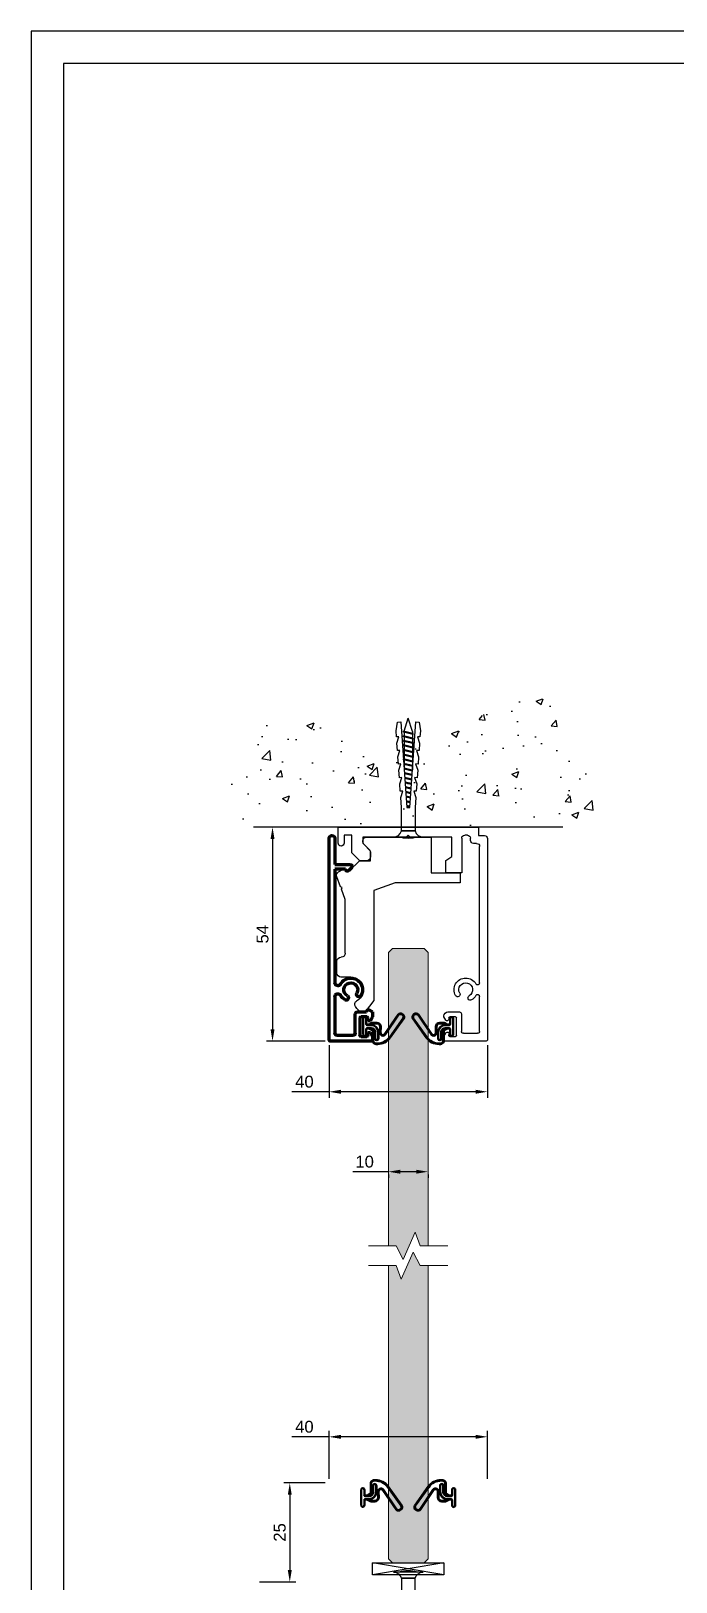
# Model space of a CAD drawing. Header units: millimetres. Extents: x 1915 to 2760, y 1145 to 1739.
# Drawn here: x 1915.1 to 2077.9, y 1347.7 to 1739 of the extents above; entities that cross this region are included whole.
import ezdxf

# ---------------------------------------------------------------- set-up
doc = ezdxf.new("R2010")
doc.units = ezdxf.units.MM
for name, color, linetype in [('48800_-_L2315', 7, 'Continuous'), ('48800_-_L3000', 7, 'Continuous'), ('Blocchi', 7, 'Continuous'), ('PARTENZA_VERTICA', 7, 'Continuous'), ('quote', 3, 'Continuous')]:
    doc.layers.add(name, color=color, linetype=linetype)
for name, color, linetype, lineweight in [('ALUMINIUM', 7, 'Continuous', 30), ('GLASS & JOINTS', 250, 'Continuous', 13), ('Guarnizioni', 30, 'Continuous', 70)]:
    doc.layers.add(name, color=color, linetype=linetype, lineweight=lineweight)
doc.layers.add('GLASS HATCH', color=7, linetype='Continuous', true_color=0xb8ffed, transparency=0.5)
doc.styles.get("Standard").update_dxf_attribs({"font": 'arial.ttf'})
doc.dimstyles.new('ISO-25$0', dxfattribs={"dimtxt": 3, "dimasz": 3, "dimexe": 1.5, "dimexo": 1.5, "dimgap": 1, "dimtad": 1, "dimtxsty": 'Standard', "dimcen": 2.5, "dimadec": 0, "dimazin": 0, "dimtfac": 1, "dimtmove": 0, "dimatfit": 3, "dimfxl": 1, "dimarcsym": 0})

# ---------------------------------------------------------------- blocks, each defined once
blk = doc.blocks.new('tassello')
at = {"color": 3}
blk.add_lwpolyline([(3, 0), (-3, 0, -0.340122), (-1.38, -1.25), (1.38, -1.25, -0.340122)], format="xyb", close=True, dxfattribs=at)
blk.add_lwpolyline([(1.87, 0, 0.133333), (-1.88, 0)], format="xyb", dxfattribs=at)
blk.add_lwpolyline([(1.38, -1.25), (-1.38, -1.25), (-1.38, -6), (-1.51, -8), (-1.1, -9.28), (-1.6, -9.24), (-1.71, -10.74), (-1.29, -12.02), (-1.79, -11.99), (-1.9, -13.48), (-1.49, -14.76), (-1.99, -14.73), (-2.09, -16.23), (-1.68, -17.51), (-2.18, -17.47), (-2.28, -18.97), (-1.87, -20.25), (-2.37, -20.22), (-2.46, -21.46), (-2.2, -23.23), (-1.51, -23.28), (-0.3, -6), (0.3, -6), (1.51, -23.28), (2.2, -23.23), (2.46, -21.46), (2.37, -20.22), (1.87, -20.25), (2.28, -18.97), (2.18, -17.47), (1.68, -17.51), (2.09, -16.23), (1.99, -14.73), (1.49, -14.76), (1.9, -13.48), (1.79, -11.99), (1.29, -12.02), (1.71, -10.74), (1.6, -9.24), (1.1, -9.28), (1.51, -8), (1.38, -6)], close=True, dxfattribs=at)
at = {"color": 8}
for points in [[(0.31, -6.22), (-0.32, -6.38)], [(0.3, -6.02), (-0.31, -6.17)], [(0.5, -8.96), (-0.52, -9.21)], [(0.49, -8.76), (-0.51, -9)], [(0.44, -8.05), (-0.46, -8.27)], [(0.43, -7.85), (-0.44, -8.06)], [(0.38, -7.14), (-0.39, -7.32)], [(0.36, -6.93), (-0.38, -7.11)], [(0.75, -12.41), (-0.77, -12.78)], [(0.7, -11.7), (-0.72, -12.05)], [(0.68, -11.5), (-0.71, -11.84)], [(0.63, -10.79), (-0.65, -11.1)], [(0.62, -10.59), (-0.64, -10.89)], [(0.57, -9.87), (-0.59, -10.16)], [(0.55, -9.67), (-0.57, -9.95)], [(0.92, -15.36), (-0.93, -15.81)], [(0.89, -14.44), (-0.92, -14.88)], [(0.92, -15.15), (-0.93, -15.61)], [(0.87, -14.24), (-0.9, -14.67)], [(0.82, -13.53), (-0.85, -13.94)], [(0.81, -13.32), (-0.84, -13.73)], [(-0.82, -13.72), (-0.82, -13.55)], [(-0.82, -14.65), (-0.82, -13.93)], [(-0.82, -15.58), (-0.82, -14.86)], [(0.76, -12.61), (-0.79, -12.99)], [(0.83, -14.25), (0.83, -13.55)], [(0.83, -15.18), (0.83, -14.45)], [(0.83, -16.11), (0.83, -15.38)], [(0.92, -16.29), (-0.93, -16.74)], [(0.92, -17.22), (-0.93, -17.67)], [(0.92, -18.14), (-0.93, -18.6)], [(0.92, -16.08), (-0.93, -16.53)], [(0.92, -17.01), (-0.93, -17.46)], [(0.92, -17.94), (-0.93, -18.39)], [(-0.82, -16.51), (-0.82, -15.79)], [(-0.82, -17.44), (-0.82, -16.72)], [(-0.82, -18.37), (-0.82, -17.64)], [(-0.82, -19.3), (-0.82, -18.57)], [(0.83, -17.03), (0.83, -16.31)], [(0.83, -17.96), (0.83, -17.24)], [(0.83, -18.89), (0.83, -18.17)], [(0.92, -19.07), (-0.93, -19.53)], [(0.92, -20), (-0.93, -20.45)], [(0.92, -20.93), (-0.93, -21.38)], [(0.92, -18.87), (-0.93, -19.32)], [(0.92, -19.8), (-0.93, -20.25)], [(0.92, -20.72), (-0.93, -21.18)], [(-0.82, -20.22), (-0.82, -19.5)], [(-0.82, -21.15), (-0.82, -20.43)], [(-0.8, -21.35), (0, -24.04)], [(0.83, -21.29), (0, -24.04)], [(0.83, -19.82), (0.83, -19.1)], [(0.83, -20.75), (0.83, -20.03)], [(0.83, -21.29), (0.83, -20.95)]]:
    blk.add_lwpolyline(points, dxfattribs=at)
for points in [[(-0.93, -15.61, 0.243659), (-0.93, -15.81)], [(0.92, -15.36, 0.243659), (0.92, -15.15)], [(-0.93, -16.53, 0.243659), (-0.93, -16.74)], [(-0.93, -17.46, 0.243659), (-0.93, -17.67)], [(-0.93, -18.39, 0.243659), (-0.93, -18.6)], [(0.92, -16.29, 0.243659), (0.92, -16.08)], [(0.92, -17.22, 0.243659), (0.92, -17.01)], [(0.92, -18.14, 0.243659), (0.92, -17.94)], [(-0.93, -19.32, 0.243659), (-0.93, -19.53)], [(-0.93, -20.25, 0.243659), (-0.93, -20.45)], [(-0.93, -21.18, 0.243659), (-0.93, -21.38)], [(0.92, -19.07, 0.243659), (0.92, -18.87)], [(0.92, -20, 0.243659), (0.92, -19.8)], [(0.92, -20.93, 0.243659), (0.92, -20.72)]]:
    blk.add_lwpolyline(points, format="xyb", dxfattribs=at)
blk = doc.blocks.new('binario Glass')
at = {"layer": 'ALUMINIUM', "color": 6}
for p, q in [((19.5, 54), (9, 54)), ((9, 54), (9, 52.8)), ((9, 52.8), (9.45, 51.96)), ((10.5, 52.8), (11.9, 52.8)), ((12.2, 52.5), (12.2, 48.1)), ((13.4, 47.1), (13.4, 51.5)), ((13.9, 52), (17.5, 52)), ((18, 51.5), (18, 42.7)), ((20, 2.85), (20, 53.5)), ((9.45, 48.64), (9, 47.8)), ((9, 47.8), (9, 47.6)), ((10.2, 48.1), (10.2, 48.45)), ((11.9, 47.8), (10.5, 47.8)), ((10, 46.6), (12.9, 46.6)), ((18, 39.3), (18, 4.85)), ((-12.2, 8.45), (-14.2, 6.45)), ((-10.5, 8.45), (-12.2, 8.45)), ((13.5, 11.5), (9.5, 11.5)), ((9.5, 11.5), (9.5, 8.4)), ((9.5, 8.4), (11, 7.35)), ((13.5, 2.75), (13.5, 11.5)), ((-17.7, 4), (-17.7, 0)), ((-16.2, 2), (-16.2, 4)), ((-14.2, 6.45), (-14.2, 2)), ((-11.5, 4), (-9.79, 5.71)), ((-11.5, 2.5), (-11.5, 4)), ((-9.5, 6.41), (-9.5, 7.45)), ((11, 7.35), (11, 2.5)), ((17.25, 4.1), (16.45, 4.1)), ((-17.7, 0), (17.7, 0)), ((-14.2, 2), (-16.2, 2)), ((-0.5, 2.5), (-11.5, 2.5)), ((0, 2), (-0.5, 2.5)), ((0.5, 2.5), (0, 2)), ((11, 2.5), (0.5, 2.5)), ((14.95, 2), (14.25, 2)), ((15.7, 3.35), (15.7, 2.75)), ((17.7, 0), (17.7, 2.1)), ((17.7, 2.1), (19.25, 2.1))]:
    blk.add_line(p, q, dxfattribs=at)
for centre, radius, start, end in [((9.86, 52.13), 0.443, 201.6307, 32.8657), ((10.5, 52.5), 0.3, 90, 206.5651), ((11.9, 52.5), 0.3, 0, 90), ((13.9, 51.5), 0.5, 90, 180), ((17.5, 51.5), 0.5, 0, 90), ((19.5, 53.5), 0.5, 0, 90), ((10, 47.6), 1, 180, 270), ((9.8, 48.45), 0.4, 0, 151.9275), ((10.5, 48.1), 0.3, 180, 270), ((11.9, 48.1), 0.3, 270, 0), ((12.9, 47.1), 0.5, 270, 0), ((15.67, 43.04), 0.6, 60.2075, 240.2075), ((14.5, 41), 2.95, 29.5918, 60.2075), ((14.5, 41), 2.95, 149.7925, 330.4082), ((12.47, 42.18), 0.6, 329.7925, 149.7925), ((14.5, 41), 1.75, 149.7925, 60.2075), ((17.5, 42.7), 0.5, 209.5918, 0), ((17.5, 39.3), 0.5, 0, 150.4082), ((-10.5, 7.45), 1, 0, 90), ((-16.95, 4), 0.75, 0, 180), ((-10.5, 6.41), 1, 315, 0), ((16.45, 3.35), 0.75, 90, 180), ((17.25, 4.85), 0.75, 270, 0), ((14.25, 2.75), 0.75, 180, 270), ((14.95, 2.75), 0.75, 270, 0), ((19.25, 2.85), 0.75, 270, 0)]:
    blk.add_arc(centre, radius, start, end, dxfattribs=at)
blk = doc.blocks.new('copertina Glass')
at = {"layer": 'Guarnizioni', "color": 4}
for p, q in [((-5.5, 12.5), (-5.5, -38.15)), ((5.5, 13), (-5, 13)), ((2.6, 11.8), (4, 11.8)), ((4.93, 10.75), (5.5, 11.8)), ((5.5, 11.8), (5.5, 13)), ((-4, 1.77), (-4, 11)), ((-3.5, 11.5), (0.6, 11.5)), ((1.1, 11), (1.1, 6.1)), ((2.3, 7.1), (2.3, 11.5)), ((4.3, 11.5), (4.3, 10.75)), ((4.3, 10.75), (4.93, 10.75)), ((4.93, 7.85), (4.3, 7.85)), ((4.3, 7.85), (4.3, 7.1)), ((5.5, 6.8), (4.93, 7.85)), ((1.6, 5.6), (3.98, 5.6)), ((4, 6.8), (2.6, 6.8)), ((4.08, 5.3), (4.23, 5.1)), ((4.55, 5.04), (5.5, 5.6)), ((5.5, 5.6), (5.5, 6.8)), ((-4, -30.4), (-4, -1.77)), ((-1.35, -30.4), (-4, -30.4)), ((0.21, -30.75), (-0.49, -30.05)), ((-4, -38.15), (-4, -31.6)), ((-4, -31.6), (-0.15, -31.6))]:
    blk.add_line(p, q, dxfattribs=at)
for centre, radius, start, end in [((-5, 12.5), 0.5, 90, 180), ((2.6, 11.5), 0.3, 90, 180), ((4, 11.5), 0.3, 0, 90), ((-3.5, 11), 0.5, 90, 180), ((0.6, 11), 0.5, 0, 90), ((1.6, 6.1), 0.5, 180, 270), ((2.6, 7.1), 0.3, 180, 270), ((4.48, 5.6), 0.5, 180, 216.8699), ((4, 7.1), 0.3, 270, 0), ((4.43, 5.25), 0.25, 216.8699, 300.8099), ((-3.25, 1.77), 0.75, 180, 331.4474), ((0, 0), 2.95, 119.7925, 151.4474), ((0, 0), 2.95, 208.5526, 30.2075), ((0, 0), 1.75, 119.7925, 30.2075), ((-1.17, 2.04), 0.6, 299.7925, 119.7925), ((2.03, 1.18), 0.6, 30.2075, 210.2075), ((-3.25, -1.77), 0.75, 28.5526, 180), ((-0.85, -30.4), 0.5, 45, 180), ((-0.15, -31.1), 0.5, 270, 45), ((-4.75, -38.15), 0.75, 180, 0)]:
    blk.add_arc(centre, radius, start, end, dxfattribs=at)
blk = doc.blocks.new('fermavetro Glass')
for p, q in [((2071.71, 1538.56), (2071.24, 1538.56)), ((2073.89, 1535.66), (2071.71, 1538.56)), ((2069.59, 1537.69), (2069.27, 1537.22)), ((2073.89, 1507.95), (2073.89, 1535.66)), ((2064.59, 1528.76), (2064.59, 1525.76)), ((2068.09, 1529.76), (2065.59, 1529.76)), ((2065.59, 1524.76), (2065.69, 1524.76)), ((2066.69, 1523.76), (2066.69, 1510.23)), ((2065.5, 1507.01), (2064.55, 1504.45)), ((2065.88, 1507.18), (2065.5, 1507.01)), ((2066.69, 1510.23), (2065.7, 1507.57)), ((2065.7, 1507.57), (2065.88, 1507.18)), ((2079.29, 1505.96), (2073.89, 1507.95)), ((2065, 1503.23), (2066.09, 1502.62)), ((2066.84, 1503.06), (2067.59, 1503.06)), ((2067.59, 1503.06), (2070.24, 1500.41)), ((2095.69, 1505.96), (2079.29, 1505.96)), ((2088.39, 1494.46), (2088.39, 1503.46)), ((2088.39, 1503.46), (2095.69, 1503.46)), ((2095.69, 1503.46), (2095.69, 1505.96)), ((2070.24, 1500.41), (2073.09, 1500.41)), ((2073.09, 1500.41), (2073.09, 1497.96)), ((2071.09, 1495.54), (2071.09, 1495.46)), ((2073.09, 1497.96), (2071.38, 1496.25)), ((2072.09, 1494.46), (2088.39, 1494.46))]:
    blk.add_line(p, q)
for centre, radius, start, end in [((2071.24, 1536.56), 2, 90, 145.4447), ((2068.09, 1532.96), 3.2, 270, 61.5631), ((2070.09, 1536.65), 1, 145.4447, 241.5631), ((2065.59, 1528.76), 1, 90, 180), ((2065.59, 1525.76), 1, 180, 270), ((2065.69, 1523.76), 1, 0, 90), ((2065.49, 1504.1), 1, 159.7, 240.8), ((2066.34, 1503.06), 0.5, 240.8, 0), ((2072.09, 1495.54), 1, 135, 180), ((2072.09, 1495.46), 1, 180, 270)]:
    blk.add_arc(centre, radius, start, end)
blk = doc.blocks.new('48800')
at = {"layer": '48800_-_L3000', "linetype": 'Continuous', "lineweight": 5}
h = blk.add_hatch(dxfattribs=at)
h.set_pattern_fill('LINE', color=3, scale=2, angle=45, style=0)
h.set_pattern_definition([(45, (-6239.775, -3270.2284), (-4.490128, 4.490128), [])])
edge = h.paths.add_edge_path()
edge.add_arc((9.4, 2.41), 0.897, 334.1295, 494.3643)
edge.add_line((8.77, 3.05), (5.44, -1.86))
edge.add_arc((4.92, -1.52), 0.632, 270, 326.6991, ccw=False)
edge.add_arc((5, -1.51), 0.64, 180.3129, 262.8679, ccw=False)
edge.add_line((4.36, -1.52), (4.39, -0.03))
edge.add_arc((3.39, -0.03), 1, 0, 90)
edge.add_line((3.39, 0.97), (2.4, 0.97))
edge.add_arc((2.4, 0.71), 0.253, 90, 120)
edge.add_line((2.27, 0.93), (1.59, 0.54))
edge.add_arc((1.47, 0.76), 0.253, 270, 300, ccw=False)
edge.add_line((1.47, 0.51), (1.01, 0.51))
edge.add_line((1.01, 0.51), (1.01, 0.41))
edge.add_line((1.01, 0.41), (1.47, 0.41))
edge.add_arc((1.47, 0.76), 0.353, 270, 300)
edge.add_line((1.64, 0.45), (2.32, 0.85))
edge.add_arc((2.4, 0.71), 0.153, 90, 120, ccw=False)
edge.add_line((2.4, 0.87), (3.39, 0.87))
edge.add_arc((3.39, -0.03), 0.9, 0.0699, 90, ccw=False)
edge.add_line((4.29, -0.03), (4.26, -1.51))
edge.add_arc((5, -1.51), 0.74, 180.2005, 263.35)
edge.add_arc((4.92, -1.52), 0.732, 269.5118, 326.6433)
edge.add_line((5.53, -1.92), (8.85, 2.99))
edge.add_arc((9.4, 2.41), 0.797, -25.2784, 133.6585, ccw=False)
edge.add_line((10.12, 2.07), (6.71, -2.69))
edge.add_arc((3.54, -0.42), 3.9, 270, 324.4343, ccw=False)
edge.add_line((3.54, -4.32), (3.25, -4.32))
edge.add_arc((3.27, -3.48), 0.839, 196.694, 268.7318, ccw=False)
edge.add_line((2.47, -3.72), (2.5, -1.15))
edge.add_arc((2.15, -1.15), 0.353, 359.8862, 420)
edge.add_line((2.32, -0.85), (1.64, -0.45))
edge.add_arc((1.47, -0.76), 0.353, 60, 90)
edge.add_line((1.47, -0.41), (1.01, -0.41))
edge.add_line((1.01, -0.41), (1.01, -0.51))
edge.add_line((1.01, -0.51), (1.47, -0.51))
edge.add_arc((1.47, -0.76), 0.253, 60, 90, ccw=False)
edge.add_line((1.59, -0.54), (2.27, -0.93))
edge.add_arc((2.15, -1.15), 0.253, 0, 60, ccw=False)
edge.add_line((2.4, -1.15), (2.37, -3.74))
edge.add_arc((3.27, -3.48), 0.939, 195.7327, 268.8012)
edge.add_line((3.25, -4.42), (3.54, -4.42))
edge.add_arc((3.54, -0.42), 4, 270, 324.4343)
edge.add_line((6.8, -2.75), (10.2, 2.02))
at = {"layer": '48800_-_L2315', "color": 3, "linetype": 'Continuous', "lineweight": 50}
for p, q in [((2.37, 0.86), (2.37, 0.81)), ((2.37, 0.38), (2.37, 0.33)), ((3.25, 0.87), (3.25, 0.82)), ((2.37, -0.45), (2.37, -0.5)), ((2.37, -0.81), (2.37, -0.88)), ((3.25, -0.09), (3.25, -0.17)), ((3.25, -3.38), (3.25, -3.43)), ((3.25, -4.27), (3.25, -4.32))]:
    blk.add_line(p, q, dxfattribs=at)
at = {"layer": '48800_-_L3000', "color": 3, "linetype": 'Continuous', "lineweight": 50}
for p, q in [((0, 2.02), (0, -2.02)), ((0.76, 0.63), (0.76, 2.02)), ((1.47, 0.51), (1.01, 0.51)), ((1.01, 0.51), (1.01, 0.41)), ((1.01, 0.41), (1.47, 0.41)), ((1.96, 0.38), (1.01, 0.38)), ((2.27, 0.93), (1.59, 0.54)), ((1.64, 0.45), (2.32, 0.85)), ((2.35, 0.8), (1.7, 0.43)), ((1.7, 0.43), (1.96, 0.43)), ((3.39, 0.97), (2.4, 0.97)), ((2.4, 0.87), (3.39, 0.87)), ((3.39, 0.82), (2.4, 0.82)), ((8.77, 3.05), (5.44, -1.86)), ((5.53, -1.92), (8.85, 2.99)), ((8.88, 2.95), (5.57, -1.95)), ((6.67, -2.66), (10.07, 2.09)), ((10.12, 2.07), (6.71, -2.69)), ((6.8, -2.75), (10.2, 2.02)), ((0.76, -2.02), (0.76, -0.63)), ((1.01, -0.38), (2, -0.38)), ((1.47, -0.41), (1.01, -0.41)), ((1.01, -0.41), (1.01, -0.51)), ((1.01, -0.51), (1.47, -0.51)), ((1.59, -0.54), (2.27, -0.93)), ((2.32, -0.85), (1.64, -0.45)), ((2, -0.43), (1.7, -0.43)), ((1.7, -0.43), (2.35, -0.8)), ((2.4, -1.15), (2.37, -3.74)), ((2.47, -3.72), (2.5, -1.15)), ((2.55, -1.15), (2.52, -3.72)), ((2.95, -3.02), (2.95, -1.38)), ((3, -1.38), (3, -3.02)), ((3.76, -3.02), (3.76, -1.42)), ((3.81, -1.42), (3.81, -3.02)), ((4.21, -1.51), (4.24, -0.03)), ((4.29, -0.03), (4.26, -1.51)), ((4.36, -1.52), (4.39, -0.03)), ((3.25, -4.27), (3.54, -4.27)), ((3.54, -4.32), (3.25, -4.32)), ((3.25, -4.42), (3.54, -4.42))]:
    blk.add_line(p, q, dxfattribs=at)
for centre, radius, start, end in [((0.38, 2.02), 0.379, 0, 180), ((1.01, 0.63), 0.253, 180, 270), ((1.47, 0.76), 0.253, 270, 300), ((1.47, 0.76), 0.353, 270, 300), ((1.96, -1.42), 1.85, 0, 90), ((1.96, -1.42), 1.8, 0, 90), ((2.4, 0.71), 0.253, 90, 120), ((2.4, 0.71), 0.153, 90, 120), ((2.4, 0.71), 0.103, 90, 120), ((3.39, -0.03), 1, 0, 90), ((3.39, -0.03), 0.9, 0.0699, 90), ((3.39, -0.03), 0.85, 0.1094, 90), ((9.4, 2.41), 0.897, 334.1295, 134.3643), ((9.4, 2.41), 0.797, 334.7216, 133.6585), ((9.4, 2.41), 0.747, 335.0614, 133.2533), ((0.38, -2.02), 0.379, 180, 0), ((1.01, -0.63), 0.253, 90, 180), ((1.47, -0.76), 0.353, 60, 90), ((1.47, -0.76), 0.253, 60, 90), ((2, -1.38), 1, 0, 90), ((2, -1.38), 0.95, 0, 90), ((2.15, -1.15), 0.253, 0, 60), ((2.15, -1.15), 0.353, 359.8862, 60), ((2.15, -1.15), 0.403, 359.846, 60), ((3.27, -3.48), 0.939, 195.7327, 268.8012), ((3.27, -3.48), 0.839, 196.694, 268.7318), ((3.27, -3.48), 0.789, 197.2424, 268.6922), ((3.38, -3.02), 0.429, 180, 0), ((3.38, -3.02), 0.379, 180, 0), ((3.54, -0.42), 3.85, 270, 324.4343), ((3.54, -0.42), 3.9, 270, 324.4343), ((3.54, -0.42), 4, 270, 324.4343), ((5, -1.51), 0.79, 180.1525, 263.5452), ((5, -1.51), 0.74, 180.2005, 263.35), ((5, -1.51), 0.64, 180.3129, 262.8679), ((4.92, -1.52), 0.732, 269.5118, 326.6433), ((4.92, -1.52), 0.782, 269.3145, 326.6195), ((4.92, -1.52), 0.632, 270, 326.6991)]:
    blk.add_arc(centre, radius, start, end, dxfattribs=at)
at = {"layer": 'PARTENZA_VERTICA', "color": 3, "linetype": 'Continuous', "lineweight": 50}
for p, q in [((2.2, 0.72), (2.2, 0.77)), ((2.2, 0.36), (2.2, 0.41)), ((2.2, -0.45), (2.2, -0.4)), ((2.2, -0.77), (2.2, -0.72))]:
    blk.add_line(p, q, dxfattribs=at)
blk = doc.blocks.new('spessore 3mm')
at = {"layer": 'Blocchi', "color": 8}
for p, q in [((9, 3), (-9, 0)), ((9, 0), (-9, 3)), ((-9, 3), (9, 3)), ((-9, 0), (-9, 3)), ((9, 0), (-9, 0)), ((9, 3), (9, 0))]:
    blk.add_line(p, q, dxfattribs=at)
blk = doc.blocks.new('Cartiglio A3')
at = {"color": 6}
for points in [[(0, 726.876), (0, 0), (1034.376, 0), (1034.376, 726.876)], [(10, 716.876), (10, 10), (1024.376, 10), (1024.376, 716.876)]]:
    blk.add_lwpolyline(points, close=True, dxfattribs=at)
blk = doc.blocks.new('*D31')
at = {"layer": 'Defpoints', "color": 0, "transparency": 16777216}
for p in [(2005.32, 1451.99), (2015.32, 1451.99), (2015.32, 1451.21)]:
    blk.add_point(p, dxfattribs=at)
at = {"layer": 'quote', "color": 0, "lineweight": -2, "transparency": 16777216}
for p, q in [((2005.32, 1451.21), (1996.31, 1451.21)), ((2005.32, 1450.49), (2005.32, 1449.71)), ((2012.32, 1451.21), (2008.32, 1451.21)), ((2015.32, 1450.49), (2015.32, 1449.71))]:
    blk.add_line(p, q, dxfattribs=at)
at = {"layer": 'quote', "color": 0, "transparency": 16777216}
for points in [[(2008.32, 1451.71), (2008.32, 1450.71), (2005.32, 1451.21)], [(2012.32, 1451.71), (2012.32, 1450.71), (2015.32, 1451.21)]]:
    blk.add_solid(points, dxfattribs=at)
at = {"layer": 'quote', "color": 0, "transparency": 16777216, "insert": (1999.31, 1453.74), "char_height": 3, "attachment_point": 5}
blk.add_mtext('10', dxfattribs=at)
blk = doc.blocks.new('*D34')
at = {"layer": 'Defpoints', "color": 0, "transparency": 16777216}
for p in [(1990.32, 1484.62), (2030.32, 1484.62), (1990.32, 1471.38)]:
    blk.add_point(p, dxfattribs=at)
at = {"layer": 'quote', "color": 0, "lineweight": -2, "transparency": 16777216}
for p, q in [((1990.32, 1483.12), (1990.32, 1469.88)), ((2030.32, 1483.12), (2030.32, 1469.88)), ((1990.32, 1471.38), (1980.92, 1471.38)), ((2027.32, 1471.38), (1993.32, 1471.38))]:
    blk.add_line(p, q, dxfattribs=at)
at = {"layer": 'quote', "color": 0, "transparency": 16777216}
for points in [[(1993.32, 1471.88), (1993.32, 1470.88), (1990.32, 1471.38)], [(2027.32, 1471.88), (2027.32, 1470.88), (2030.32, 1471.38)]]:
    blk.add_solid(points, dxfattribs=at)
at = {"layer": 'quote', "color": 0, "transparency": 16777216, "insert": (1984.12, 1473.91), "char_height": 3, "attachment_point": 5}
blk.add_mtext('40', dxfattribs=at)
blk = doc.blocks.new('*D35')
at = {"layer": 'Defpoints', "color": 0, "transparency": 16777216}
for p in [(1981.26, 1538.12), (1976.07, 1484.12), (1990.82, 1484.12)]:
    blk.add_point(p, dxfattribs=at)
at = {"layer": 'quote', "color": 0, "lineweight": -2, "transparency": 16777216}
for p, q in [((1979.76, 1538.12), (1974.57, 1538.12)), ((1976.07, 1535.12), (1976.07, 1487.12)), ((1989.32, 1484.12), (1974.57, 1484.12))]:
    blk.add_line(p, q, dxfattribs=at)
at = {"layer": 'quote', "color": 0, "transparency": 16777216}
for points in [[(1975.57, 1535.12), (1976.57, 1535.12), (1976.07, 1538.12)], [(1975.57, 1487.12), (1976.57, 1487.12), (1976.07, 1484.12)]]:
    blk.add_solid(points, dxfattribs=at)
at = {"layer": 'quote', "color": 0, "transparency": 16777216, "insert": (1973.55, 1511.12), "char_height": 3, "attachment_point": 5, "rotation": 90}
blk.add_mtext('54', dxfattribs=at)
blk = doc.blocks.new('*D36')
at = {"layer": 'Defpoints', "color": 0, "transparency": 16777216}
for p in [(1990.32, 1384.33), (1990.32, 1372.21), (2030.32, 1372.21)]:
    blk.add_point(p, dxfattribs=at)
at = {"layer": 'quote', "color": 0, "lineweight": -2, "transparency": 16777216}
for p, q in [((1990.32, 1373.71), (1990.32, 1385.83)), ((2030.32, 1373.71), (2030.32, 1385.83)), ((1990.32, 1384.33), (1980.91, 1384.33)), ((2027.32, 1384.33), (1993.32, 1384.33))]:
    blk.add_line(p, q, dxfattribs=at)
at = {"layer": 'quote', "color": 0, "transparency": 16777216}
for points in [[(1993.32, 1384.83), (1993.32, 1383.83), (1990.32, 1384.33)], [(2027.32, 1384.83), (2027.32, 1383.83), (2030.32, 1384.33)]]:
    blk.add_solid(points, dxfattribs=at)
at = {"layer": 'quote', "color": 0, "transparency": 16777216, "insert": (1984.11, 1386.86), "char_height": 3, "attachment_point": 5}
blk.add_mtext('40', dxfattribs=at)
blk = doc.blocks.new('*D37')
at = {"layer": 'Defpoints', "color": 0, "transparency": 16777216}
for p in [(1990.82, 1372.71), (1971.29, 1347.71), (1980.42, 1347.71)]:
    blk.add_point(p, dxfattribs=at)
at = {"layer": 'quote', "color": 0, "lineweight": -2, "transparency": 16777216}
for p, q in [((1989.32, 1372.71), (1978.92, 1372.71)), ((1980.42, 1369.71), (1980.42, 1350.71)), ((1972.79, 1347.71), (1981.92, 1347.71))]:
    blk.add_line(p, q, dxfattribs=at)
at = {"layer": 'quote', "color": 0, "transparency": 16777216}
for points in [[(1979.92, 1369.71), (1980.92, 1369.71), (1980.42, 1372.71)], [(1979.92, 1350.71), (1980.92, 1350.71), (1980.42, 1347.71)]]:
    blk.add_solid(points, dxfattribs=at)
at = {"layer": 'quote', "color": 0, "transparency": 16777216, "insert": (1977.89, 1360.21), "char_height": 3, "attachment_point": 5, "rotation": 90}
blk.add_mtext('25', dxfattribs=at)

msp = doc.modelspace()

# ---------------------------------------------------------------- hatches: boundary and pattern name
h = msp.add_hatch()
h.set_pattern_fill('AR-CONC', color=256, scale=0.1)
h.set_pattern_definition([(50, (-474.392, 167.635), (18.21847, -1.59391), [1.905, -20.955]), (355, (-474.392, 167.635), (-3.52434, 19.10568), [1.524, -16.76406]), (100.45144, (-472.874, 167.502), (14.69412, 17.51178), [1.619, -17.80902]), (46.1842, (-474.392, 172.715), (27.1079, -4.20423), [2.8575, -31.4325]), (96.6356, (-472.133, 172.365), (23.74041, 24.74261), [2.4285, -26.71356]), (351.1842, (-474.392, 172.715), (23.7404, 24.7426), [2.286, -25.14597]), (21, (-471.852, 171.445), (15.16144, -10.22652), [1.905, -20.955]), (326, (-471.852, 171.445), (6.1802, 18.4188), [1.524, -16.764]), (71.45144, (-470.589, 170.593), (21.34164, 8.19228), [1.619, -17.80899]), (37.5, (-474.392, 167.635), (0.30886, 8.455504), [0, -16.5608, 0, -17.018, 0, -16.8275]), (7.5, (-474.392, 167.635), (6.681966, 10.018057), [0, -9.7028, 0, -16.1798, 0, -6.4135]), (327.5, (-480.0564, 167.635), (13.55906, -0.572874), [0, -6.35, 0, -19.812, 0, -26.289]), (317.5, (-482.596, 167.635), (14.81292, 2.54265), [0, -8.255, 0, -13.1572, 0, -18.669])])
edge = h.paths.add_edge_path()
edge.add_spline(control_points=[(2010.317, 1558.21), (2022.761, 1560.538), (2047.782, 1584.484), (2054.918, 1553.718), (2058.536, 1538.123)], knot_values=[66.530225, 66.530225, 66.530225, 66.530225, 101.7331283, 137.9242459, 137.9242459, 137.9242459, 137.9242459], degree=3, periodic=0)
edge.add_line((2058.536, 1538.123), (2010.317, 1538.123))
edge.add_line((2010.317, 1538.123), (2010.317, 1558.21))
edge = h.paths.add_edge_path()
edge.add_line((2010.317, 1538.123), (1962.099, 1538.123))
edge.add_spline(control_points=[(1962.099, 1538.123), (1966.433, 1552.635), (1974.211, 1578.682), (1996.745, 1557.097), (2008.3, 1557.832), (2010.317, 1558.21)], knot_values=[0, 0, 0, 0, 33.8878528, 60.8233097, 66.530225, 66.530225, 66.530225, 66.530225], degree=3, periodic=0)
edge.add_line((2010.317, 1558.21), (2010.317, 1538.123))
at = {"layer": 'GLASS HATCH'}
h = msp.add_hatch(color=256, dxfattribs=at)
h.dxf.hatch_style = 1
h.paths.add_polyline_path([(2005.317, 1432.517), (2007.299, 1432.517), (2009.049, 1429.082), (2012.049, 1435.951), (2013.299, 1432.517), (2015.317, 1432.517), (2015.317, 1506.523), (2014.317, 1507.523), (2006.317, 1507.523), (2005.317, 1506.523)])
h = msp.add_hatch(color=256, dxfattribs=at)
h.dxf.hatch_style = 1
h.paths.add_polyline_path([(2015.317, 1427.517), (2013.299, 1427.517), (2011.549, 1430.951), (2008.549, 1424.082), (2007.299, 1427.517), (2005.317, 1427.517), (2005.317, 1353.511), (2006.317, 1352.511), (2014.317, 1352.511), (2015.317, 1353.511)])

# ---------------------------------------------------------------- linework, layer by layer
msp.add_line((2049.344, 1538.123), (1971.291, 1538.123))
at = {"layer": 'GLASS & JOINTS'}
for points in [[(2015.317, 1432.517), (2015.317, 1506.523), (2014.317, 1507.523), (2006.317, 1507.523), (2005.317, 1506.523), (2005.317, 1432.517)], [(2020.299, 1432.517), (2013.299, 1432.517), (2012.049, 1435.951), (2009.049, 1429.082), (2007.299, 1432.517), (2000.299, 1432.517)], [(2000.299, 1427.517), (2007.299, 1427.517), (2008.549, 1424.082), (2011.549, 1430.951), (2013.299, 1427.517), (2020.299, 1427.517)], [(2015.317, 1427.517), (2015.317, 1353.511), (2014.317, 1352.511), (2006.317, 1352.511), (2005.317, 1353.511), (2005.317, 1427.517)]]:
    msp.add_lwpolyline(points, dxfattribs=at)

# ---------------------------------------------------------------- block references
at = {"xscale": 0.8171957802981612, "yscale": 0.8171957802981612, "zscale": 0.8171957802981612}
msp.add_blockref('Cartiglio A3', (1915.128, 1144.982), dxfattribs=at)
at = {"color": 2, "xscale": -1, "rotation": 180}
msp.add_blockref('fermavetro Glass', (-72.265, 3030.079), dxfattribs=at)
msp.add_blockref('48800', (1998.974, 1487.823))
at = {"xscale": -1}
msp.add_blockref('48800', (2021.661, 1487.823), dxfattribs=at)
at = {"xscale": -1, "rotation": 180}
msp.add_blockref('48800', (1998.474, 1369.011), dxfattribs=at)
at = {"rotation": 180}
msp.add_blockref('48800', (2022.161, 1369.011), dxfattribs=at)
at = {"layer": 'Blocchi', "xscale": -1.25, "yscale": 1.25, "zscale": 1.25, "rotation": 180}
msp.add_blockref('tassello', (2010.317, 1535.623), dxfattribs=at)
at = {"layer": 'Blocchi', "xscale": -1, "rotation": 180}
for name, p in [('binario Glass', (2010.317, 1538.123)), ('copertina Glass', (1995.824, 1497.123))]:
    msp.add_blockref(name, p, dxfattribs=at)
at = {"layer": 'Blocchi'}
msp.add_blockref('spessore 3mm', (2010.317, 1349.511), dxfattribs=at)
at = {"layer": 'Blocchi', "xscale": 1.25, "yscale": 1.25, "zscale": 1.25}
msp.add_blockref('tassello', (2010.317, 1350.211), dxfattribs=at)

# ---------------------------------------------------------------- dimensions: what is measured, and where the dimension line sits
at = {"layer": 'quote'}
for base, p1, p2, picture, middle in [((1976.071, 1484.123), (1981.26, 1538.123), (1990.824, 1484.123), '*D35', (1973.545, 1511.123)), ((1980.417, 1347.711), (1990.817, 1372.711), (1971.291, 1347.711), '*D37', (1977.885, 1360.211))]:
    dim = msp.add_linear_dim(base=base, p1=p1, p2=p2, angle=90, dimstyle='ISO-25$0', dxfattribs=at)
    dim.commit()
    dim.dimension.update_dxf_attribs({"geometry": picture, "text_midpoint": middle})
dim = msp.add_linear_dim(base=(1990.324, 1471.382), p1=(2030.317, 1484.623), p2=(1990.324, 1484.623), text='40', dimstyle='ISO-25$0', dxfattribs=at)
dim.commit()
dim.dimension.update_dxf_attribs({"geometry": '*D34', "text_midpoint": (1984.12, 1471.382), "dimtype": 160})
dim = msp.add_linear_dim(base=(2015.317, 1451.207), p1=(2005.317, 1451.994), p2=(2015.317, 1451.994), angle=180, dimstyle='ISO-25$0', dxfattribs=at)
dim.commit()
dim.dimension.update_dxf_attribs({"geometry": '*D31', "text_midpoint": (1999.315, 1451.207), "dimtype": 160})
dim = msp.add_linear_dim(base=(1990.317, 1384.328), p1=(2030.317, 1372.211), p2=(1990.317, 1372.211), dimstyle='ISO-25$0', dxfattribs=at)
dim.commit()
dim.dimension.update_dxf_attribs({"geometry": '*D36', "text_midpoint": (1984.113, 1384.328), "dimtype": 160})

doc.saveas('drawing.dxf')
